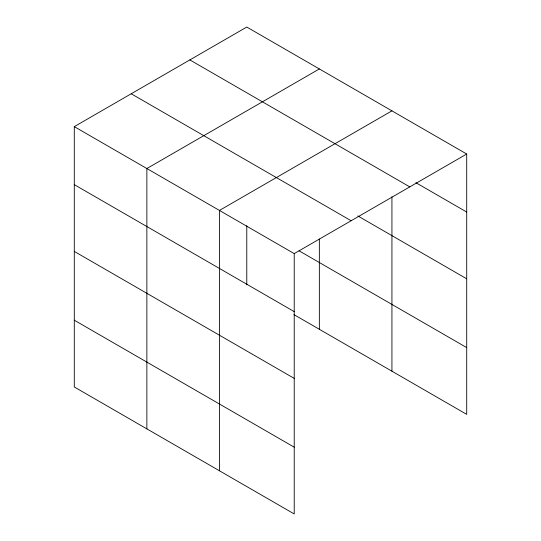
<?xml version="1.0" encoding="UTF-8"?>
<svg xmlns="http://www.w3.org/2000/svg" width="541" height="541" viewBox="0 0 541 541"><rect width="100%" height="100%" fill="white"/><g stroke="black" fill="none" stroke-linecap="round" stroke-linejoin="round"><path stroke-width="0.81" d="M293.952 314.625L466.707 414.365L466.707 154.023L246.777 27.05L74.293 126.635L74.293 386.977L294.223 513.95L294.223 253.607L74.293 126.635M319.352 68.95L146.868 168.535L146.868 428.878M391.934 110.851L219.443 210.435L219.443 470.778M294.223 253.607L466.707 154.023M415.887 182.696L466.707 212.038M189.857 59.916L409.787 186.888M357.824 215.94L466.707 278.804M131.213 93.769L351.143 220.748M299.038 250.794L466.707 347.599M74.293 184.643L294.223 311.623M74.293 251.416L294.223 378.389M74.293 320.204L294.223 447.184M391.934 196.755L391.934 371.194M319.352 239.034L319.352 329.293M246.777 225.692L246.777 284.857"/></g></svg>
